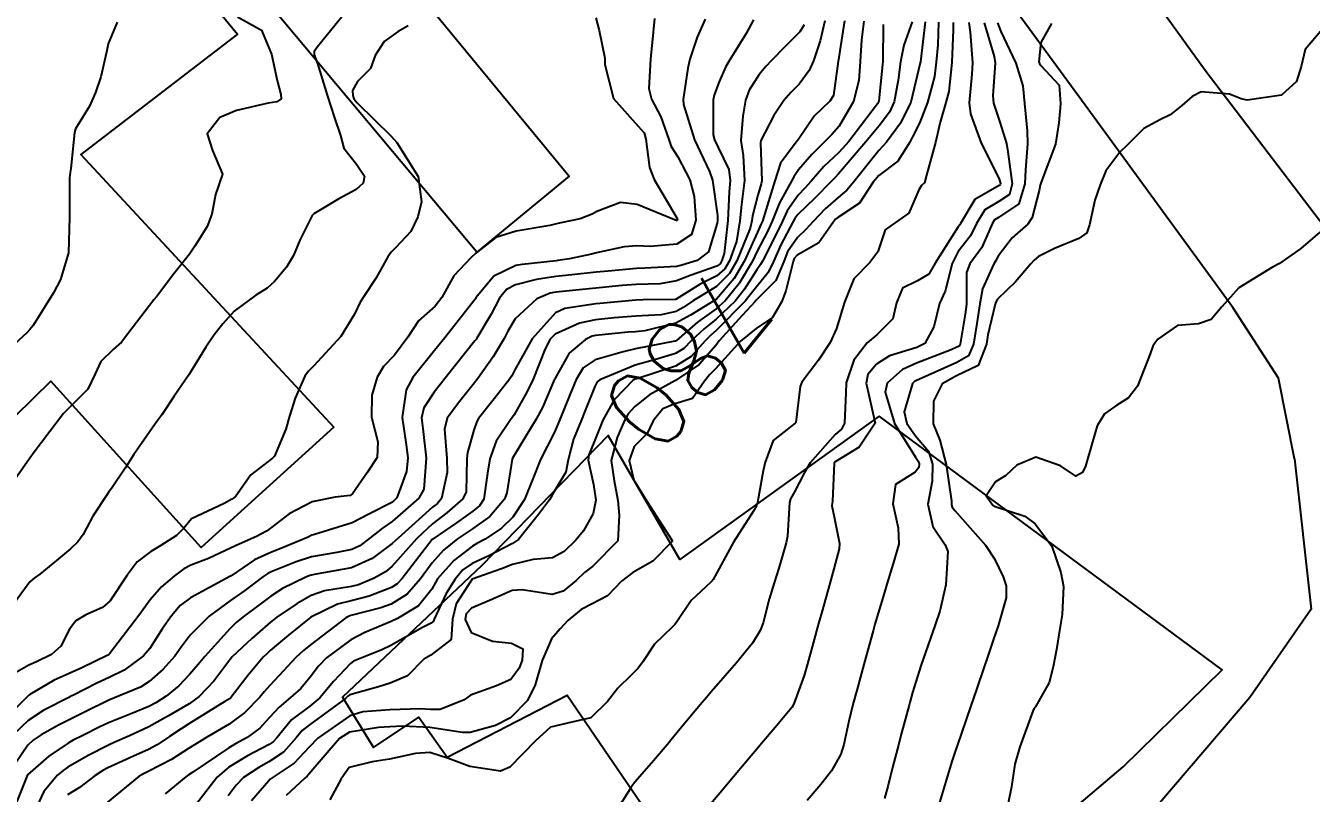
# Model space of a CAD drawing. Header units: metres. Extents: x 307586 to 320046, y 7427249 to 7434250.
# Drawn here: x 318664.1 to 318728.1, y 7429803.1 to 7429841.3 of the extents above; entities that cross this region are included whole.
import ezdxf
from ezdxf.enums import TextEntityAlignment as Align

# ---------------------------------------------------------------- set-up
doc = ezdxf.new("R2010")
doc.units = ezdxf.units.M
doc.header["$MEASUREMENT"] = 0
for name, color, linetype in [('Cotas', 45, 'Continuous'), ('Curvas de Nivel 1m', 11, 'Continuous'), ('Curvas de Nivel 5m', 15, 'Continuous'), ('Edificações', 30, 'Continuous'), ('Vias Primárias', 230, 'Continuous'), ('Vias Secundárias', 230, 'Continuous')]:
    doc.layers.add(name, color=color, linetype=linetype)
doc.styles.add('Style-STANDARD', font='STANDARD.shx')

msp = doc.modelspace()

# ---------------------------------------------------------------- linework, layer by layer
at = {"layer": 'Curvas de Nivel 1m', "flags": 128}
for points, elevation in [([(318692.435, 7429841.662), (318692.597, 7429841.047), (318692.875, 7429839.657), (318692.889, 7429839.346), (318693.307, 7429837.652), (318694.539, 7429836.283), (318694.839, 7429835.939), (318694.924, 7429835.634), (318695.102, 7429834.215), (318695.334, 7429833.628), (318696.484, 7429831.685), (318696.501, 7429831.61), (318696.456, 7429831.584), (318696.353, 7429831.612), (318694.494, 7429832.373), (318693.662, 7429832.482), (318692.489, 7429832.038), (318692.252, 7429831.897), (318691.65, 7429831.668), (318690.691, 7429831.468), (318690.48, 7429831.424), (318690.137, 7429831.342), (318688.476, 7429831.054), (318687.454, 7429830.739), (318686.465, 7429829.959), (318686.216, 7429829.734), (318685.366, 7429828.829), (318684.768, 7429827.755), (318684.429, 7429827.319), (318683.603, 7429826.587), (318683.069, 7429825.773), (318682.404, 7429824.884), (318681.857, 7429824.326), (318681.548, 7429823.788), (318681.283, 7429822.888), (318681.27, 7429821.791), (318681.577, 7429820.562), (318681.557, 7429819.788), (318681.069, 7429819.056), (318680.316, 7429817.977), (318680.21, 7429817.906), (318679.45, 7429817.813), (318678.31, 7429817.579), (318677.161, 7429816.985), (318676.298, 7429816.322), (318676.032, 7429816.117), (318675.543, 7429815.857), (318674.674, 7429815.481), (318674.287, 7429815.299), (318673.156, 7429814.767), (318672.271, 7429814.431), (318671.921, 7429814.25), (318671.457, 7429813.908), (318670.817, 7429813.354), (318670.251, 7429812.7), (318669.679, 7429811.928), (318668.224, 7429810.013), (318668.193, 7429809.98), (318668.143, 7429809.951), (318666.847, 7429809.33), (318666.209, 7429809.047), (318665.476, 7429808.705), (318664.25, 7429807.989), (318664.216, 7429807.966), (318664.193, 7429807.952), (318662.257, 7429806.019)], 789), ([(318679.872, 7429841.811), (318678.587, 7429840.221), (318678.419, 7429839.997), (318678.419, 7429839.832), (318678.576, 7429839.394), (318679.062, 7429837.822), (318679.426, 7429836.701), (318679.721, 7429835.812), (318679.898, 7429835.181), (318680.519, 7429834.388), (318680.912, 7429833.796), (318680.86, 7429833.444), (318680.503, 7429833.13), (318679.645, 7429832.663), (318678.485, 7429831.97), (318678.401, 7429831.914), (318678.311, 7429831.832), (318677.705, 7429830.603), (318677.389, 7429829.841), (318677.029, 7429829.269), (318676.443, 7429828.551), (318676.073, 7429828.221), (318675.502, 7429827.864), (318674.425, 7429827.064), (318673.858, 7429826.446), (318673.438, 7429825.89), (318673.027, 7429825.274), (318672.396, 7429824.252), (318672.258, 7429824.038), (318672.166, 7429823.902), (318671.444, 7429822.837), (318670.83, 7429821.915), (318670.638, 7429821.64), (318670.356, 7429821.254), (318669.436, 7429819.934), (318669.008, 7429819.265), (318668.317, 7429818.255), (318668.188, 7429818.078), (318668.1, 7429817.952), (318667.393, 7429816.869), (318666.914, 7429815.964), (318666.654, 7429815.599), (318666.282, 7429815.247), (318665.592, 7429814.658), (318664.755, 7429813.985), (318664.468, 7429813.781), (318664.259, 7429813.594), (318663.095, 7429812.007)], 791), ([(318668.598, 7429841.462), (318668.159, 7429840.383), (318668.075, 7429839.955), (318667.793, 7429838.729), (318667.521, 7429837.96), (318667.233, 7429837.276), (318666.535, 7429836.138), (318666.483, 7429835.971), (318666.304, 7429834.175), (318666.27, 7429833.973), (318666.228, 7429833.702), (318666.226, 7429831.974), (318666.237, 7429831.73), (318666.176, 7429829.974), (318665.777, 7429828.646), (318665.43, 7429827.985), (318664.417, 7429826.366), (318664.258, 7429826.158), (318664.119, 7429826.003), (318663.231, 7429825.181)], 793), ([(318700.281, 7429841.565), (318699.916, 7429840.89), (318699.099, 7429839.582), (318698.914, 7429839.249), (318698.566, 7429838.45), (318698.321, 7429837.828), (318698.282, 7429837.593), (318698.283, 7429835.845), (318698.35, 7429835.592), (318698.529, 7429835.222), (318699.055, 7429834.119), (318699.117, 7429833.581), (318699.075, 7429833.011), (318699.013, 7429831.582), (318698.828, 7429829.946), (318698.711, 7429829.586), (318698.617, 7429829.431), (318698.459, 7429829.304), (318697.189, 7429828.865), (318696.447, 7429828.581), (318695.636, 7429828.431), (318694.444, 7429828.4), (318693.741, 7429828.349), (318692.441, 7429828.219), (318691.938, 7429828.167), (318690.438, 7429828.011), (318690.159, 7429827.962), (318689.491, 7429827.694), (318688.423, 7429826.696), (318688.056, 7429826.074), (318687.867, 7429825.715), (318687.325, 7429824.799), (318686.568, 7429823.728), (318686.491, 7429823.63), (318686.39, 7429823.503), (318685.595, 7429822.517), (318685.036, 7429821.743), (318684.907, 7429821.195), (318685.024, 7429819.743), (318685.026, 7429819.049), (318684.749, 7429817.746), (318684.552, 7429817.506), (318684.309, 7429817.314), (318682.587, 7429815.776), (318682.29, 7429815.509), (318681.307, 7429814.765), (318680.278, 7429814.304), (318678.41, 7429813.964), (318678.274, 7429813.937), (318678.191, 7429813.913), (318678.004, 7429813.833), (318676.84, 7429813.268), (318676.259, 7429812.893), (318675.665, 7429812.442), (318674.886, 7429811.864), (318674.532, 7429811.575), (318674.237, 7429811.287), (318672.973, 7429809.889), (318672.63, 7429809.48), (318672.209, 7429808.984), (318671.679, 7429808.427), (318671.046, 7429807.911), (318670.524, 7429807.582), (318670.188, 7429807.404), (318669.261, 7429807.011), (318668.179, 7429806.585), (318667.745, 7429806.386), (318666.897, 7429805.963), (318666.421, 7429805.716), (318666.167, 7429805.574), (318665.21, 7429804.926), (318664.143, 7429803.99), (318663.345, 7429802.002)], 786), ([(318695.36, 7429841.629), (318695.23, 7429840.271), (318695.153, 7429839.631), (318695.081, 7429838.153), (318695.209, 7429837.63), (318695.672, 7429836.75), (318696.069, 7429835.617), (318696.187, 7429835.272), (318696.524, 7429834.752), (318697.121, 7429833.604), (318697.331, 7429832.771), (318697.419, 7429831.601), (318697.198, 7429830.88), (318696.471, 7429830.412), (318695.133, 7429830.294), (318694.47, 7429830.321), (318693.845, 7429830.271), (318692.466, 7429829.972), (318692.215, 7429829.913), (318691.13, 7429829.673), (318690.545, 7429829.596), (318690.461, 7429829.584), (318688.766, 7429829.398), (318688.457, 7429829.337), (318687.362, 7429828.809), (318686.466, 7429827.73), (318686.455, 7429827.707), (318686.432, 7429827.676), (318684.91, 7429825.753), (318684.407, 7429825.117), (318683.329, 7429823.766), (318682.996, 7429823.158), (318682.791, 7429821.774), (318682.997, 7429820.418), (318683.084, 7429819.769), (318683.007, 7429819.095), (318682.536, 7429817.777), (318682.311, 7429817.569), (318681.127, 7429816.97), (318680.3, 7429816.544), (318678.422, 7429815.956), (318678.294, 7429815.927), (318678.229, 7429815.895), (318678.113, 7429815.832), (318676.843, 7429815.288), (318676.285, 7429815.082), (318675.437, 7429814.702), (318674.273, 7429813.908), (318674.217, 7429813.871), (318672.252, 7429812.801), (318671.736, 7429812.417), (318671.304, 7429811.909), (318670.87, 7429811.28), (318670.227, 7429810.288), (318669.912, 7429809.925), (318668.946, 7429809.205), (318668.206, 7429808.838), (318667.593, 7429808.565), (318666.427, 7429807.968), (318666.273, 7429807.888), (318666.192, 7429807.848), (318664.957, 7429807.211), (318664.18, 7429806.7), (318663.437, 7429806.001)], 788), ([(318697.88, 7429841.597), (318697.48, 7429840.716), (318697.116, 7429839.605), (318697.014, 7429839.168), (318696.775, 7429837.608), (318696.795, 7429837.363), (318697.351, 7429835.602), (318698.092, 7429834.019), (318698.248, 7429833.593), (318698.487, 7429831.835), (318698.491, 7429831.59), (318698.482, 7429831.454), (318698.039, 7429830.022), (318697.473, 7429829.6), (318696.711, 7429829.355), (318696.458, 7429829.301), (318694.879, 7429829.211), (318694.456, 7429829.192), (318693.041, 7429829.067), (318692.453, 7429829.007), (318691.242, 7429828.882), (318690.45, 7429828.799), (318689.489, 7429828.653), (318688.443, 7429828.385), (318687.996, 7429828.158), (318687.647, 7429827.718), (318687.231, 7429826.916), (318686.509, 7429825.729), (318686.472, 7429825.67), (318686.412, 7429825.588), (318684.942, 7429823.745), (318684.698, 7429823.437), (318684.382, 7429823.045), (318683.868, 7429822.26), (318683.761, 7429821.759), (318683.828, 7429821.228), (318683.987, 7429819.755), (318683.869, 7429818.207), (318683.628, 7429817.76), (318682.301, 7429816.604), (318681.817, 7429816.266), (318681.204, 7429815.791), (318680.691, 7429815.394), (318680.287, 7429815.212), (318679.545, 7429815.07), (318678.283, 7429814.848), (318677.516, 7429814.603), (318676.275, 7429814.107), (318676.101, 7429814.025), (318675.85, 7429813.854), (318674.958, 7429813.167), (318674.255, 7429812.673), (318673.179, 7429811.886), (318672.233, 7429810.942), (318671.788, 7429810.344), (318671.473, 7429809.908), (318670.879, 7429809.247), (318670.204, 7429808.64), (318669.765, 7429808.361), (318668.758, 7429807.942), (318668.19, 7429807.707), (318667.009, 7429807.138), (318666.18, 7429806.722), (318665.689, 7429806.463), (318664.822, 7429805.984), (318664.428, 7429805.729), (318664.165, 7429805.478), (318663.554, 7429804.597)], 787), ([(318674.601, 7429841.724), (318675.786, 7429841.053), (318676.295, 7429839.854), (318676.564, 7429838.557), (318676.75, 7429837.848), (318676.767, 7429837.632), (318676.549, 7429837.485), (318676.121, 7429837.429), (318674.545, 7429837.055), (318673.716, 7429836.714), (318673.094, 7429835.894), (318673.345, 7429835.072), (318673.844, 7429833.887), (318673.504, 7429832.884), (318673.312, 7429831.892), (318673.089, 7429831.281), (318672.467, 7429830.314), (318672.313, 7429830.053), (318672.208, 7429829.903), (318671.424, 7429828.934), (318670.66, 7429827.918), (318670.558, 7429827.792), (318670.43, 7429827.637), (318669.136, 7429825.939), (318668.816, 7429825.535), (318668.401, 7429825.171), (318667.788, 7429824.56), (318667.51, 7429823.959), (318667.141, 7429823.197), (318666.367, 7429822.413), (318665.94, 7429821.974), (318665.255, 7429821.08), (318664.421, 7429819.989), (318664.39, 7429819.941), (318664.341, 7429819.877), (318663.557, 7429818.769)], 792), ([(318703.841, 7429841.528), (318703.605, 7429840.518), (318703.271, 7429839.533), (318703.061, 7429839.05), (318702.565, 7429838.374), (318702.15, 7429837.953), (318701.796, 7429837.548), (318701.289, 7429836.809), (318700.656, 7429835.559), (318700.638, 7429835.452), (318700.694, 7429833.558), (318700.666, 7429833.403), (318700.502, 7429832.847), (318700.234, 7429831.816), (318700.204, 7429831.564), (318700.121, 7429831.207), (318699.457, 7429829.575), (318699.091, 7429828.942), (318698.444, 7429828.302), (318698.006, 7429828.028), (318697.293, 7429827.601), (318696.784, 7429827.252), (318696.427, 7429827.056), (318695.691, 7429826.887), (318694.425, 7429826.82), (318693.341, 7429826.734), (318692.423, 7429826.644), (318691.614, 7429826.476), (318690.415, 7429825.922), (318690.168, 7429825.684), (318689.913, 7429825.193), (318689.308, 7429823.696), (318689.014, 7429823.07), (318688.366, 7429821.914), (318688.281, 7429821.794), (318688.218, 7429821.711), (318687.475, 7429820.596), (318687.151, 7429819.722), (318687.043, 7429819.012), (318686.865, 7429817.724), (318686.651, 7429817.385), (318686.307, 7429817.117), (318685.497, 7429816.542), (318684.342, 7429815.75), (318684.315, 7429815.727), (318684.292, 7429815.704), (318682.791, 7429813.772), (318682.544, 7429813.501), (318682.266, 7429813.325), (318681.158, 7429812.893), (318680.256, 7429812.662), (318679.577, 7429812.486), (318678.243, 7429811.843), (318677.135, 7429810.94), (318676.226, 7429810.179), (318676.053, 7429810.024), (318675.878, 7429809.853), (318675.12, 7429808.95), (318674.286, 7429807.869), (318674.242, 7429807.82), (318674.192, 7429807.784), (318673.961, 7429807.644), (318672.179, 7429806.533), (318671.788, 7429806.293), (318671.204, 7429805.91), (318670.595, 7429805.487), (318670.163, 7429805.257), (318669.241, 7429804.849), (318668.149, 7429804.35), (318667.886, 7429804.214), (318667.508, 7429803.956), (318666.731, 7429803.371), (318666.133, 7429803.009)], 784), ([(318704.819, 7429841.517), (318704.588, 7429840.026), (318704.516, 7429839.588), (318704.505, 7429839.521), (318704.268, 7429837.812), (318704.091, 7429837.525), (318703.302, 7429836.776), (318702.534, 7429835.641), (318702.498, 7429835.576), (318702.463, 7429835.541), (318701.629, 7429834.442), (318701.344, 7429833.552), (318701.146, 7429832.91), (318700.73, 7429831.558), (318700.657, 7429831.383), (318700.477, 7429831.007), (318699.835, 7429829.569), (318699.326, 7429828.701), (318698.434, 7429827.672), (318698.388, 7429827.636), (318698.306, 7429827.591), (318697.154, 7429826.874), (318696.422, 7429826.469), (318694.87, 7429826.086), (318694.417, 7429826.048), (318694.039, 7429826.021), (318692.415, 7429825.857), (318692.253, 7429825.823), (318691.914, 7429825.665), (318691.105, 7429824.974), (318690.393, 7429823.706), (318690.381, 7429823.68), (318689.775, 7429822.286), (318689.464, 7429821.693), (318688.344, 7429819.844), (318688.294, 7429819.76), (318688.278, 7429819.711), (318688.001, 7429818.03), (318687.88, 7429817.714), (318687.165, 7429816.86), (318686.298, 7429816.243), (318685.989, 7429816.04), (318685.552, 7429815.737), (318684.853, 7429815.178), (318684.281, 7429814.545), (318683.714, 7429813.758), (318683.044, 7429812.985), (318682.254, 7429812.492), (318681.729, 7429812.307), (318680.245, 7429811.924), (318680.152, 7429811.893), (318679.983, 7429811.804), (318678.229, 7429810.469), (318677.876, 7429810.184), (318677.499, 7429809.837), (318676.879, 7429809.177), (318676.202, 7429808.439), (318675.928, 7429808.121), (318675.703, 7429807.855), (318674.955, 7429807.092), (318674.179, 7429806.511), (318673.104, 7429805.886), (318672.164, 7429805.311), (318671.303, 7429804.761), (318670.147, 7429804.161), (318669.98, 7429804.088), (318669.701, 7429803.927), (318668.13, 7429802.631)], 783), ([(318705.77, 7429841.503), (318705.663, 7429840.573), (318705.6, 7429839.505), (318705.529, 7429838.545), (318705.263, 7429837.509), (318704.541, 7429836.284), (318704.189, 7429835.871), (318703.844, 7429835.527), (318703.184, 7429834.876), (318702.519, 7429834.113), (318702.295, 7429833.762), (318702.169, 7429833.543), (318701.579, 7429832.467), (318701.211, 7429831.553), (318700.989, 7429831.044), (318700.468, 7429830.053), (318700.23, 7429829.564), (318699.578, 7429828.441), (318698.875, 7429827.583), (318698.429, 7429827.193), (318697.502, 7429826.52), (318696.447, 7429825.61), (318696.429, 7429825.594), (318696.413, 7429825.584), (318696.376, 7429825.573), (318694.408, 7429825.19), (318693.803, 7429825.042), (318692.403, 7429824.644), (318691.809, 7429824.256), (318691.451, 7429823.669), (318691.145, 7429822.909), (318690.643, 7429821.677), (318690.561, 7429821.478), (318690.356, 7429821.017), (318689.686, 7429819.69), (318689.296, 7429818.728), (318688.883, 7429817.701), (318688.304, 7429816.818), (318687.743, 7429816.271), (318686.93, 7429815.724), (318686.517, 7429815.502), (318686.289, 7429815.376), (318685.362, 7429814.659), (318684.561, 7429813.747), (318684.448, 7429813.571), (318684.265, 7429813.229), (318683.6, 7429812.412), (318682.566, 7429811.775), (318682.241, 7429811.634), (318680.942, 7429811.087), (318680.232, 7429810.718), (318679.022, 7429809.818), (318678.631, 7429809.409), (318678.208, 7429808.85), (318677.746, 7429808.288), (318677.234, 7429807.84), (318676.663, 7429807.371), (318676.183, 7429806.844), (318675.709, 7429806.323), (318675.07, 7429805.861), (318674.499, 7429805.537), (318674.168, 7429805.338), (318672.377, 7429804.128), (318672.144, 7429803.979), (318672.096, 7429803.948), (318672.021, 7429803.901), (318670.99, 7429803.056)], 782), ([(318706.747, 7429841.343), (318706.718, 7429839.489), (318706.71, 7429839.36), (318706.558, 7429837.848), (318706.524, 7429837.52), (318706.513, 7429837.491), (318706.45, 7429837.39), (318705.022, 7429835.513), (318704.527, 7429834.973), (318703.779, 7429834.269), (318703.148, 7429833.534), (318702.845, 7429833.2), (318702.502, 7429832.842), (318701.964, 7429832.073), (318701.722, 7429831.548), (318701.318, 7429830.708), (318700.725, 7429829.557), (318700.628, 7429829.391), (318700.456, 7429829.121), (318699.844, 7429828.167), (318699.372, 7429827.576), (318698.424, 7429826.677), (318697.822, 7429826.193), (318697.186, 7429825.602), (318696.808, 7429825.207), (318696.406, 7429824.963), (318695.466, 7429824.682), (318694.4, 7429824.379), (318692.629, 7429823.656), (318692.5, 7429823.55), (318692.388, 7429823.331), (318691.904, 7429822.13), (318691.716, 7429821.666), (318691.325, 7429820.698), (318691.064, 7429819.673), (318690.947, 7429819.061), (318690.318, 7429818.012), (318690.198, 7429817.798), (318690.13, 7429817.683), (318689.573, 7429816.958), (318688.578, 7429815.706), (318688.291, 7429815.513), (318687.107, 7429814.899), (318686.281, 7429814.513), (318685.818, 7429814.195), (318685.424, 7429813.738), (318684.979, 7429813.026), (318684.393, 7429811.748), (318684.349, 7429811.641), (318684.241, 7429811.545), (318683.812, 7429811.33), (318682.229, 7429810.43), (318681.787, 7429810.224), (318680.706, 7429809.795), (318680.373, 7429809.646), (318680.219, 7429809.533), (318679.383, 7429808.635), (318678.69, 7429807.823), (318678.189, 7429807.415), (318677.286, 7429806.735), (318676.556, 7429805.846), (318676.378, 7429805.641), (318676.169, 7429805.502), (318675.087, 7429804.938), (318674.158, 7429804.372), (318673.581, 7429803.879), (318672.124, 7429801.99)], 781), ([(318708.838, 7429841.466), (318708.593, 7429839.48), (318708.582, 7429839.423), (318708.208, 7429837.824), (318708.112, 7429837.474), (318707.6, 7429836.422), (318706.906, 7429835.486), (318706.731, 7429835.288), (318706.529, 7429835.071), (318705.271, 7429833.509), (318704.931, 7429833.089), (318704.501, 7429832.722), (318703.847, 7429832.172), (318703.256, 7429831.532), (318702.884, 7429831.131), (318702.475, 7429830.734), (318701.984, 7429830.029), (318701.793, 7429829.547), (318701.401, 7429828.598), (318700.434, 7429827.636), (318700.398, 7429827.596), (318700.371, 7429827.561), (318699.717, 7429826.861), (318698.576, 7429825.588), (318698.411, 7429825.369), (318697.58, 7429824.419), (318696.393, 7429823.626), (318696.362, 7429823.61), (318695.103, 7429822.901), (318694.373, 7429822.325), (318694.043, 7429821.96), (318693.859, 7429821.638), (318693.491, 7429820.78), (318693.206, 7429819.647), (318693.34, 7429818.633), (318693.525, 7429817.642), (318693.593, 7429816.928), (318693.534, 7429815.641), (318692.28, 7429814.377), (318691.879, 7429814.062), (318691.451, 7429813.668), (318690.806, 7429813.134), (318690.262, 7429812.964), (318688.766, 7429813.201), (318688.265, 7429813.171), (318687.251, 7429812.727), (318686.251, 7429812.293), (318685.976, 7429812.004), (318685.927, 7429811.733), (318686.236, 7429811.087), (318687.296, 7429810.656), (318688.231, 7429810.552), (318688.796, 7429810.269), (318688.77, 7429809.702), (318688.623, 7429809.298), (318688.208, 7429808.748), (318687.493, 7429808.428), (318686.196, 7429807.956), (318686.062, 7429807.864), (318685.882, 7429807.733), (318684.682, 7429807.251), (318684.188, 7429807.248), (318683.706, 7429807.276), (318682.187, 7429807.227), (318680.84, 7429807.14), (318680.184, 7429806.927), (318678.599, 7429805.824), (318678.168, 7429805.376), (318677.415, 7429804.583), (318676.323, 7429803.848), (318676.226, 7429803.775), (318676.151, 7429803.703), (318675.294, 7429802.7)], 779), ([(318709.491, 7429841.457), (318709.458, 7429840.323), (318709.377, 7429839.458), (318709.288, 7429838.743), (318708.949, 7429837.464), (318708.542, 7429836.42), (318708.221, 7429835.788), (318708.059, 7429835.475), (318707.463, 7429834.542), (318706.516, 7429833.816), (318706.239, 7429833.494), (318705.556, 7429832.446), (318704.486, 7429831.731), (318704.36, 7429831.647), (318704.269, 7429831.522), (318703.53, 7429830.472), (318702.466, 7429829.857), (318702.316, 7429829.69), (318702.264, 7429829.542), (318701.9, 7429828.086), (318701.693, 7429827.547), (318701.223, 7429826.754), (318700.419, 7429826.206), (318699.631, 7429825.572), (318698.399, 7429824.203), (318698.092, 7429823.897), (318697.839, 7429823.596), (318697.248, 7429822.733), (318696.376, 7429822.454), (318695.772, 7429822.216), (318695.29, 7429821.621), (318694.989, 7429820.992), (318694.35, 7429820.343), (318694.1, 7429819.634), (318694.328, 7429818.664), (318694.971, 7429817.623), (318696.242, 7429815.662), (318696.24, 7429815.611), (318695.273, 7429814.63), (318694.277, 7429814.068), (318693.712, 7429813.638), (318693.012, 7429812.899), (318692.256, 7429812.51), (318691.698, 7429812.218), (318691.049, 7429811.672), (318690.66, 7429811.255), (318690.234, 7429810.758), (318689.76, 7429809.687), (318689.422, 7429808.474), (318689.031, 7429807.697), (318688.184, 7429806.826), (318687.446, 7429806.451), (318686.177, 7429806.109), (318685.801, 7429806.109), (318684.179, 7429806.35), (318682.824, 7429806.415), (318682.179, 7429806.391), (318681.609, 7429806.356), (318680.176, 7429806.117), (318679.669, 7429805.808), (318678.155, 7429804.029), (318678.057, 7429803.928), (318677.944, 7429803.832), (318677.019, 7429802.962)], 778), ([(318710.218, 7429841.446), (318710.227, 7429841.074), (318710.164, 7429839.446), (318710.011, 7429837.999), (318709.864, 7429837.45), (318709.572, 7429836.484), (318709.35, 7429835.458), (318708.897, 7429833.844), (318708.79, 7429833.466), (318708.645, 7429833.334), (318708.508, 7429833.112), (318708.016, 7429831.949), (318707.358, 7429831.481), (318706.844, 7429831.121), (318706.468, 7429830.032), (318706.073, 7429829.496), (318705.271, 7429828.687), (318704.807, 7429827.514), (318704.42, 7429826.209), (318704.106, 7429825.515), (318703.515, 7429824.634), (318702.695, 7429823.535), (318702.608, 7429823.319), (318702.397, 7429821.539), (318702.362, 7429821.494), (318701.27, 7429820.635), (318700.863, 7429819.555), (318700.773, 7429819.119), (318700.483, 7429817.558), (318700.449, 7429817.421), (318700.309, 7429817.145), (318699.292, 7429815.575), (318698.274, 7429813.714), (318698.22, 7429813.644), (318698.158, 7429813.591), (318697.187, 7429812.673), (318696.46, 7429811.608), (318696.368, 7429811.482), (318696.24, 7429811.354), (318695.353, 7429810.497), (318694.767, 7429809.625), (318694.543, 7429809.301), (318694.213, 7429808.972), (318693.528, 7429808.315), (318693.022, 7429807.648), (318692.185, 7429806.83), (318691.241, 7429806.61), (318690.18, 7429806.374), (318689.435, 7429805.691), (318688.16, 7429804.382), (318687.684, 7429804.188), (318686.16, 7429804.413), (318685.094, 7429804.811), (318684.166, 7429805.102), (318683.464, 7429805.059), (318682.163, 7429804.769), (318681.307, 7429804.643), (318680.159, 7429804.366), (318679.749, 7429803.806), (318679.194, 7429802.757)], 777), ([(318711.002, 7429841.436), (318711.075, 7429840.958), (318711.19, 7429839.434), (318711.148, 7429838.864), (318711.029, 7429837.435), (318711.093, 7429836.89), (318711.611, 7429835.429), (318712.515, 7429833.664), (318712.583, 7429833.419), (318712.572, 7429833.359), (318712.511, 7429833.318), (318711.309, 7429832.624), (318710.591, 7429831.439), (318710.557, 7429831.365), (318710.481, 7429831.264), (318709.326, 7429829.457), (318709.006, 7429828.91), (318708.449, 7429828.574), (318707.703, 7429828.218), (318707.408, 7429827.48), (318707.22, 7429826.687), (318706.417, 7429825.887), (318705.948, 7429825.495), (318705.272, 7429824.634), (318704.899, 7429823.505), (318704.876, 7429823.015), (318704.814, 7429821.505), (318704.662, 7429821.205), (318704.357, 7429820.929), (318703.104, 7429819.529), (318702.823, 7429819.046), (318702.321, 7429818.073), (318702.127, 7429817.73), (318702.084, 7429817.542), (318701.97, 7429815.87), (318701.91, 7429815.544), (318701.542, 7429814.286), (318701.311, 7429813.55), (318701.067, 7429812.746), (318700.761, 7429811.555), (318700.621, 7429811.175), (318700.233, 7429810.552), (318699.433, 7429809.572), (318698.871, 7429808.922), (318698.201, 7429808.146), (318697.943, 7429807.846), (318697.727, 7429807.595), (318697.025, 7429806.761), (318696.174, 7429805.724), (318696.123, 7429805.661), (318696.081, 7429805.611), (318695.2, 7429804.582), (318694.38, 7429803.628), (318694.278, 7429803.501), (318694.148, 7429803.306), (318693.498, 7429802.274)], 776), ([(318712.431, 7429841.422), (318712.599, 7429840.986), (318713.351, 7429839.412), (318713.697, 7429838.284), (318713.771, 7429837.408), (318713.901, 7429836.048), (318713.931, 7429835.406), (318713.819, 7429834.108), (318713.796, 7429833.407), (318713.495, 7429832.413), (318712.488, 7429831.74), (318712.287, 7429831.621), (318712.167, 7429831.423), (318711.651, 7429830.248), (318711.055, 7429829.434), (318710.892, 7429829), (318710.882, 7429827.436), (318710.842, 7429827.023), (318710.565, 7429825.438), (318710.517, 7429825.334), (318710.411, 7429825.273), (318710.122, 7429825.156), (318708.403, 7429824.48), (318707.708, 7429824.169), (318706.94, 7429823.485), (318706.837, 7429823.035), (318707.307, 7429821.481), (318708.346, 7429819.798), (318708.482, 7429819.606), (318708.524, 7429819.467), (318708.516, 7429819.292), (318708.337, 7429819.057), (318707.354, 7429818.453), (318707.219, 7429817.481), (318707.486, 7429816.294), (318707.515, 7429815.478), (318707.245, 7429814.519), (318706.922, 7429813.484), (318706.772, 7429812.978), (318706.331, 7429811.489), (318706.311, 7429811.421), (318706.24, 7429811.166), (318705.875, 7429809.845), (318705.779, 7429809.494), (318705.446, 7429808.256), (318705.236, 7429807.5), (318705.025, 7429806.661), (318704.788, 7429805.504), (318704.64, 7429805.033), (318704.16, 7429804.195), (318703.637, 7429803.518), (318702.951, 7429802.718)], 774), ([(318715.116, 7429841.392), (318714.593, 7429840.445), (318714.496, 7429839.488), (318714.518, 7429839.401), (318714.582, 7429839.296), (318715.498, 7429838.312), (318715.574, 7429837.385), (318715.493, 7429836.441), (318715.326, 7429835.388), (318714.608, 7429833.493), (318714.576, 7429833.399), (318714.563, 7429833.349), (318714.508, 7429833.078), (318714.153, 7429831.738), (318713.941, 7429831.405), (318713.163, 7429830.726), (318712.467, 7429829.807), (318712.329, 7429829.556), (318712.253, 7429829.422), (318711.691, 7429828.181), (318711.556, 7429827.429), (318711.4, 7429826.453), (318711.235, 7429825.432), (318710.992, 7429824.849), (318710.404, 7429824.514), (318708.671, 7429823.741), (318708.394, 7429823.618), (318708.293, 7429823.572), (318708.198, 7429823.472), (318707.791, 7429822.056), (318707.918, 7429821.474), (318708.357, 7429820.865), (318708.997, 7429820.108), (318709.197, 7429819.457), (318709.184, 7429818.604), (318708.96, 7429817.46), (318709.21, 7429816.364), (318709.822, 7429815.447), (318709.956, 7429815.112), (318709.867, 7429813.446), (318709.564, 7429812.14), (318709.324, 7429811.454), (318708.848, 7429810.08), (318708.634, 7429809.464), (318708.531, 7429809.152), (318708.202, 7429808.087), (318708.062, 7429807.605), (318708.028, 7429807.472), (318707.641, 7429806.013), (318707.495, 7429805.477), (318707.217, 7429804.425), (318706.982, 7429803.482), (318706.808, 7429802.818)], 773), ([(318728.602, 7429841.097), (318727.74, 7429840.09), (318727.544, 7429839.24), (318727.323, 7429838.495), (318726.569, 7429837.818), (318724.859, 7429837.569), (318724.567, 7429837.642), (318723.983, 7429837.871), (318722.57, 7429837.995), (318722.117, 7429837.755), (318721.605, 7429837.31), (318721.022, 7429836.849), (318720.552, 7429836.613), (318719.714, 7429836.164), (318718.897, 7429835.345), (318718.529, 7429834.983), (318717.829, 7429834.048), (318717.546, 7429833.36), (318717.273, 7429832.59), (318717.017, 7429831.365), (318716.879, 7429830.966), (318716.476, 7429830.691), (318715.268, 7429830.185), (318714.467, 7429829.793), (318714.249, 7429829.618), (318714.073, 7429829.404), (318713.329, 7429828.532), (318712.437, 7429827.673), (318712.343, 7429827.513), (318712.316, 7429827.421), (318711.947, 7429825.895), (318711.876, 7429825.425), (318711.467, 7429824.365), (318710.397, 7429823.858), (318709.676, 7429823.451), (318709.245, 7429822.592), (318709.232, 7429821.457), (318709.556, 7429820.653), (318709.871, 7429819.447), (318710.135, 7429817.624), (318710.148, 7429817.442), (318710.18, 7429817.31), (318710.31, 7429817.151), (318711.839, 7429815.425), (318712.286, 7429814.741), (318712.718, 7429813.854), (318712.867, 7429813.411), (318712.861, 7429812.814), (318712.462, 7429811.417), (318712.236, 7429810.755), (318711.896, 7429809.753), (318711.784, 7429809.424), (318711.382, 7429808.251), (318711.102, 7429807.431), (318710.869, 7429806.75), (318710.425, 7429805.437), (318710.359, 7429805.25), (318710.165, 7429804.657), (318709.785, 7429803.446), (318709.406, 7429802.178)], 772), ([(318728.481, 7429831.011), (318727.527, 7429830.185), (318726.465, 7429829.44), (318726.115, 7429829.255), (318724.453, 7429828.238), (318723.602, 7429827.283), (318723.068, 7429826.656), (318722.43, 7429826.443), (318721.388, 7429826.351), (318720.418, 7429825.685), (318720.262, 7429825.476), (318720.172, 7429825.324), (318720.03, 7429824.947), (318719.409, 7429823.335), (318718.959, 7429822.766), (318718.379, 7429822.391), (318717.759, 7429821.969), (318717.387, 7429821.36), (318717.155, 7429820.562), (318716.811, 7429819.365), (318716.659, 7429819.047), (318716.335, 7429818.865), (318715.566, 7429819.378), (318714.347, 7429819.81), (318713.389, 7429819.404), (318712.853, 7429818.894), (318712.33, 7429818.586), (318711.861, 7429817.883), (318712.193, 7429817.421), (318712.312, 7429817.346), (318713.787, 7429816.877), (318714.304, 7429816.485), (318715.143, 7429815.381), (318715.588, 7429814.069), (318715.709, 7429813.376), (318715.649, 7429811.979), (318715.556, 7429811.377), (318715.369, 7429810.241), (318715.197, 7429809.38), (318715.002, 7429808.596), (318714.317, 7429807.389), (318714.262, 7429807.319), (318714.191, 7429807.171), (318713.549, 7429805.399), (318713.291, 7429804.53), (318713.121, 7429803.405), (318712.969, 7429802.58)], 771)]:
    msp.add_lwpolyline(points, dxfattribs=dict(at, elevation=elevation))
at = {"layer": 'Curvas de Nivel 5m', "flags": 128}
for points, elevation in [([(318683.094, 7429841.279), (318682.595, 7429840.985), (318681.893, 7429840.484), (318681.452, 7429839.791), (318681.211, 7429839.156), (318680.563, 7429838.504), (318680.313, 7429838.047), (318680.335, 7429837.803), (318680.394, 7429837.645), (318680.549, 7429837.432), (318682.25, 7429835.783), (318682.53, 7429835.473), (318683.593, 7429833.769), (318683.752, 7429832.51), (318683.567, 7429831.769), (318683.218, 7429831.03), (318682.467, 7429830.216), (318682.244, 7429830.003), (318682.085, 7429829.784), (318681.507, 7429828.729), (318680.878, 7429827.796), (318680.706, 7429827.521), (318680.424, 7429826.927), (318679.733, 7429825.81), (318678.398, 7429824.355), (318678.135, 7429824.093), (318677.953, 7429823.834), (318677.465, 7429822.75), (318677.177, 7429821.842), (318676.996, 7429821.205), (318676.433, 7429819.849), (318676.394, 7429819.798), (318676.341, 7429819.754), (318675.265, 7429818.924), (318674.521, 7429817.868), (318674.406, 7429817.775), (318674.311, 7429817.716), (318673.926, 7429817.493), (318672.301, 7429816.742), (318671.929, 7429816.271), (318671.566, 7429815.907), (318670.783, 7429815.417), (318670.281, 7429815.11), (318669.607, 7429814.596), (318669.104, 7429813.937), (318668.25, 7429812.65), (318667.881, 7429812.319), (318667.048, 7429811.962), (318666.552, 7429811.654), (318666.236, 7429811.252), (318665.795, 7429810.407), (318665.342, 7429809.979), (318664.589, 7429809.614), (318664.215, 7429809.448), (318663.28, 7429808.931)], 790), ([(318702.809, 7429841.329), (318702.597, 7429840.969), (318701.873, 7429840.264), (318701.182, 7429839.554), (318700.895, 7429839.24), (318700.572, 7429838.852), (318700.062, 7429838.066), (318699.886, 7429837.57), (318699.749, 7429836.776), (318699.656, 7429835.573), (318699.769, 7429834.815), (318699.841, 7429833.57), (318699.683, 7429832.384), (318699.606, 7429831.573), (318699.432, 7429830.535), (318699.083, 7429829.581), (318698.854, 7429829.187), (318698.452, 7429828.835), (318697.622, 7429828.421), (318696.434, 7429827.665), (318696.395, 7429827.649), (318694.798, 7429827.635), (318694.433, 7429827.621), (318692.637, 7429827.451), (318692.431, 7429827.431), (318690.892, 7429827.211), (318690.426, 7429826.982), (318689.258, 7429825.697), (318688.397, 7429824.147), (318688.251, 7429823.855), (318688.156, 7429823.712), (318687.381, 7429822.717), (318686.593, 7429821.728), (318686.508, 7429821.582), (318686.357, 7429821.155), (318686.039, 7429820.04), (318686.013, 7429819.733), (318685.977, 7429818.075), (318685.821, 7429817.735), (318685.021, 7429817.028), (318684.3, 7429816.482), (318683.519, 7429815.762), (318682.279, 7429814.366), (318681.966, 7429814.093), (318681.407, 7429813.789), (318680.615, 7429813.449), (318680.266, 7429813.367), (318678.929, 7429813.154), (318678.259, 7429812.921), (318677.559, 7429812.531), (318676.562, 7429811.847), (318676.386, 7429811.704), (318676.24, 7429811.588), (318675.308, 7429810.784), (318674.336, 7429809.869), (318674.282, 7429809.809), (318674.221, 7429809.727), (318673.423, 7429808.664), (318672.692, 7429807.893), (318672.189, 7429807.534), (318671.162, 7429806.931), (318670.178, 7429806.38), (318669.214, 7429805.934), (318668.489, 7429805.624), (318668.166, 7429805.476), (318667.164, 7429804.954), (318666.149, 7429804.371), (318665.912, 7429804.207), (318665.632, 7429803.975), (318664.948, 7429803.169), (318664.399, 7429801.987)], 785), ([(318708.176, 7429841.474), (318707.764, 7429840.305), (318707.603, 7429839.48), (318707.479, 7429838.572), (318707.282, 7429837.483), (318707.063, 7429836.97), (318706.541, 7429836.299), (318705.878, 7429835.5), (318704.517, 7429833.905), (318704.331, 7429833.706), (318704.157, 7429833.524), (318703.341, 7429832.691), (318702.488, 7429831.884), (318702.342, 7429831.685), (318702.266, 7429831.542), (318701.652, 7429830.367), (318701.285, 7429829.552), (318701.015, 7429828.994), (318700.444, 7429828.302), (318700.121, 7429827.881), (318699.872, 7429827.568), (318698.418, 7429826.104), (318698.143, 7429825.866), (318697.873, 7429825.595), (318697.189, 7429824.818), (318696.4, 7429824.339), (318694.47, 7429823.706), (318694.393, 7429823.68), (318694.297, 7429823.631), (318693.356, 7429822.667), (318692.791, 7429821.654), (318692.352, 7429820.562), (318692.092, 7429819.915), (318692.061, 7429819.663), (318692.325, 7429818.445), (318692.43, 7429817.658), (318692.306, 7429817.004), (318691.823, 7429816.139), (318691.438, 7429815.669), (318690.851, 7429815.111), (318690.284, 7429814.799), (318689.308, 7429814.719), (318688.28, 7429814.467), (318687.743, 7429814.25), (318686.273, 7429813.73), (318685.488, 7429812.504), (318685.305, 7429811.739), (318685.234, 7429810.739), (318684.225, 7429809.959), (318683.87, 7429809.755), (318683.054, 7429808.924), (318682.204, 7429808.551), (318681.61, 7429808.377), (318680.196, 7429807.986), (318680.088, 7429807.908), (318679.977, 7429807.803), (318678.18, 7429806.49), (318677.814, 7429806.197), (318677.509, 7429805.837), (318676.882, 7429805.127), (318676.161, 7429804.641), (318675.65, 7429804.363), (318674.897, 7429803.863), (318674.524, 7429803.49), (318674.139, 7429802.955)], 780), ([(318711.762, 7429841.428), (318712.267, 7429839.742), (318712.322, 7429839.423), (318712.202, 7429837.788), (318712.227, 7429837.423), (318712.549, 7429836.479), (318712.881, 7429835.417), (318712.951, 7429834.994), (318713.159, 7429833.414), (318713.036, 7429832.884), (318712.5, 7429832.533), (318711.798, 7429832.122), (318711.382, 7429831.431), (318711.089, 7429830.822), (318710.469, 7429830.045), (318710.18, 7429829.444), (318709.827, 7429828.064), (318709.538, 7429827.453), (318709.263, 7429826.299), (318708.815, 7429825.464), (318708.411, 7429825.263), (318707.049, 7429824.841), (318706.402, 7429824.432), (318705.969, 7429823.922), (318705.886, 7429823.495), (318706.349, 7429821.504), (318705.538, 7429820.311), (318704.344, 7429819.577), (318704.293, 7429819.511), (318704.21, 7429817.616), (318704.196, 7429817.512), (318704.189, 7429817.39), (318704.306, 7429816.841), (318704.571, 7429815.507), (318704.557, 7429815.24), (318704.28, 7429814.241), (318704.078, 7429813.513), (318703.681, 7429812.089), (318703.523, 7429811.521), (318703.256, 7429810.548), (318702.98, 7429809.529), (318702.802, 7429808.943), (318702.295, 7429807.538), (318702.191, 7429807.353), (318701.371, 7429806.358), (318700.686, 7429805.555), (318700.448, 7429805.279), (318700.167, 7429804.946), (318699.015, 7429803.577), (318698.62, 7429803.109), (318698.137, 7429802.534)], 775)]:
    msp.add_lwpolyline(points, dxfattribs=dict(at, elevation=elevation))
at = {"layer": 'Edificações'}
for points in [[(318686.503, 7429830.004), (318665.616, 7429854.958), (318672.811, 7429861.046), (318686.403, 7429844.877), (318683.704, 7429842.781), (318691.1, 7429833.797), (318686.503, 7429830.004)], [(318642.112, 7429836.766), (318654.904, 7429851.338), (318659.001, 7429846.348), (318665.897, 7429851.438), (318674.591, 7429840.858), (318666.796, 7429834.869), (318679.388, 7429821.295), (318672.793, 7429815.306), (318665.297, 7429823.59), (318660.8, 7429819.198), (318658.402, 7429821.394), (318656.403, 7429819.997), (318642.112, 7429836.766)], [(318689.368, 7429781.65), (318706.636, 7429794.176), (318718.695, 7429804.389), (318723.622, 7429809.227), (318706.547, 7429821.849), (318696.61, 7429814.719), (318693.041, 7429820.885), (318686.766, 7429814.409), (318679.82, 7429807.857), (318681.364, 7429805.352), (318683.627, 7429806.863), (318685.03, 7429804.87), (318691.011, 7429807.954), (318697.667, 7429798.222), (318685.085, 7429788.256), (318689.368, 7429781.65)]]:
    msp.add_lwpolyline(points, dxfattribs=at)
at = {"layer": 'Vias Primárias'}
msp.add_lwpolyline([(318727.213, 7429819.728), (318726.415, 7429823.746), (318724.147, 7429827.257), (318716.486, 7429837.76), (318708.545, 7429848.587), (318701.736, 7429857.891), (318697.825, 7429861.798), (318700.262, 7429865.704), (318704.684, 7429862.76), (318707.462, 7429860.269), (318715.289, 7429849.444), (318722.777, 7429839.067), (318729.531, 7429830.207, 0.188698)], format="xyb", dxfattribs=at)
msp.add_lwpolyline([(318727.213, 7429819.728), (318726.415, 7429823.746), (318724.147, 7429827.257), (318716.486, 7429837.76), (318708.545, 7429848.587), (318701.736, 7429857.891), (318697.825, 7429861.798), (318700.262, 7429865.704), (318704.684, 7429862.76), (318707.462, 7429860.269), (318715.289, 7429849.444), (318722.777, 7429839.067), (318729.531, 7429830.207, 0.188698)], format="xyb", dxfattribs=at)
at = {"layer": 'Vias Secundárias'}
msp.add_lwpolyline([(318727.213, 7429819.728), (318728.049, 7429812.249), (318724.998, 7429807.847), (318720.419, 7429802.48), (318711.215, 7429795.697), (318697.595, 7429785.764), (318684.654, 7429775.927), (318667.299, 7429763.735), (318658.595, 7429757.447)], dxfattribs=at)
msp.add_lwpolyline([(318727.213, 7429819.728), (318728.049, 7429812.249), (318724.998, 7429807.847), (318720.419, 7429802.48), (318711.215, 7429795.697), (318697.595, 7429785.764), (318684.654, 7429775.927), (318667.299, 7429763.735), (318658.595, 7429757.447)], dxfattribs=at)

# ---------------------------------------------------------------- texts
at = {"layer": 'Cotas', "style": 'Style-STANDARD'}
msp.add_text('780', height=4, rotation=230.99129, dxfattribs=at).set_placement((318696.986, 7429824.656, 780), align=Align.MIDDLE_CENTER)

doc.saveas('drawing.dxf')
